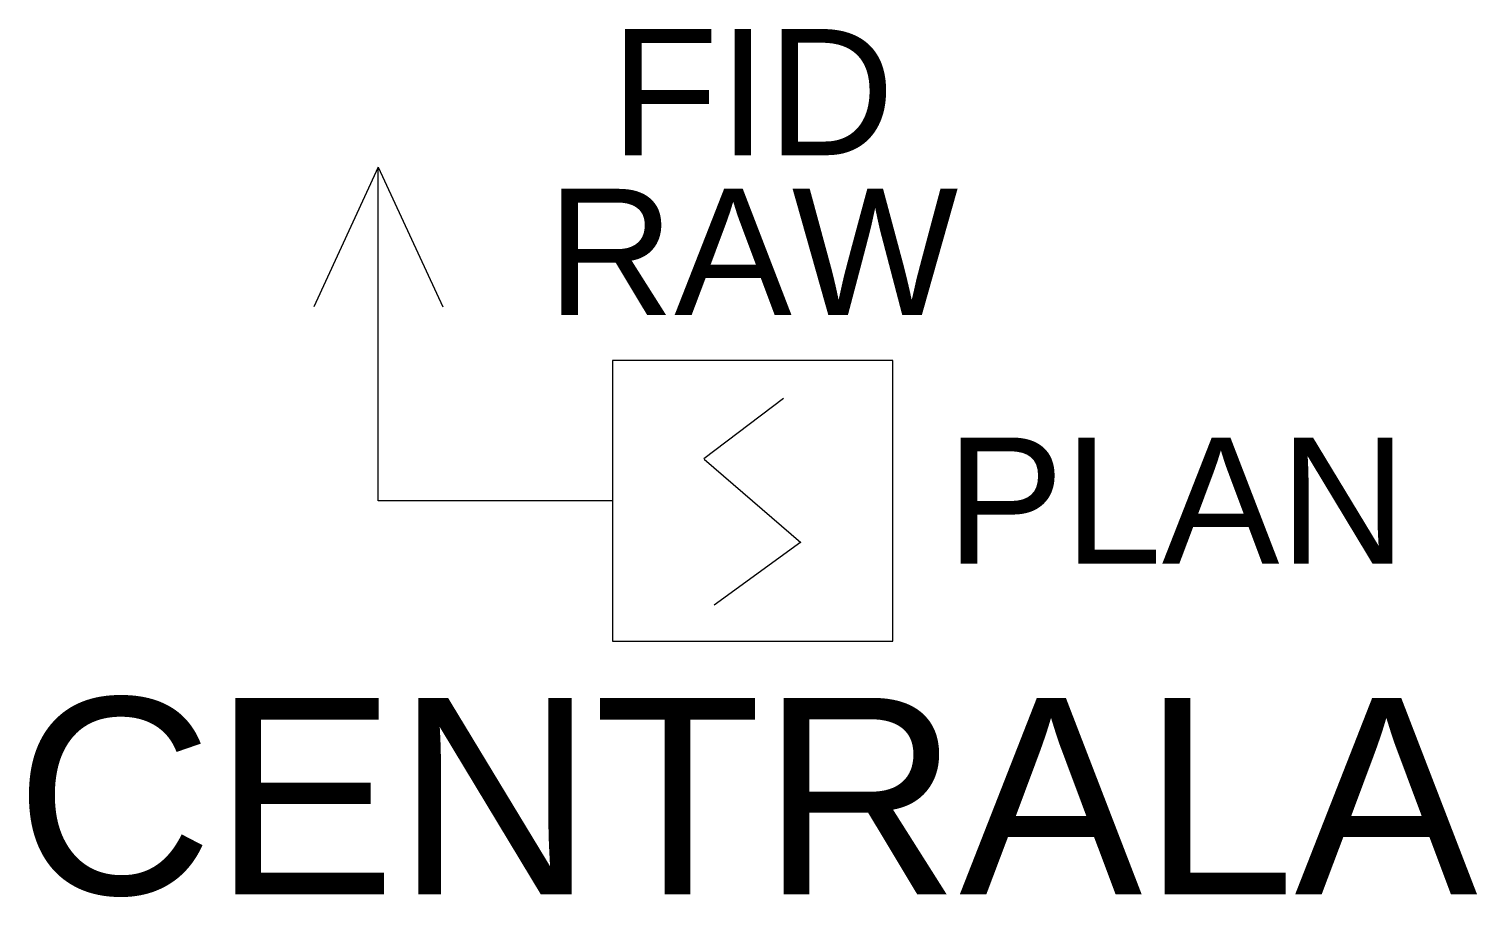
# Model space of a CAD drawing. Header units: millimetres. Extents: x -1032 to 1033, y -565 to 673.
import ezdxf
from ezdxf.enums import TextEntityAlignment as Align

# ---------------------------------------------------------------- set-up
doc = ezdxf.new("R2010")
doc.units = ezdxf.units.MM
doc.header["$LTSCALE"] = 0.25
doc.styles.add('opis_czujki', font='arial.ttf')
doc.styles.add('opis_czujki_2', font='arial.ttf')

msp = doc.modelspace()

# ---------------------------------------------------------------- linework, layer by layer
for p, q in [((-533.9, 475.6), (-625.8, 276.5)), ((-533.9, 0), (-533.9, 475.6)), ((-533.9, 475.6), (-442, 276.5)), ((44, 146), (-69.4, 60)), ((-69, 59.5), (69, -59.5)), ((-200, 0), (-533.9, 0)), ((68.7, -59), (-55, -149))]:
    msp.add_line(p, q)
msp.add_lwpolyline([(-200, -200), (200, -200), (200, 200), (-200, 200)], close=True)

# ---------------------------------------------------------------- texts
for tag, text, height, style, flags, p in [('FID', 'XX', 180, 'opis_czujki_2', 9, (0, 582.8)), ('RAW', 'XX', 180, 'opis_czujki_2', 9, (0, 354.9)), ('CENTRALA', 'xx', 280, 'opis_czujki', 8, (-9, -421.1))]:
    msp.add_attdef(tag, text=text, height=height, dxfattribs=dict(style=style, flags=flags)).set_placement(p, align=Align.MIDDLE_CENTER)
at = {"style": 'opis_czujki_2', "flags": 9}
msp.add_attdef('PLAN', (276.4, -89.8), 'xx', height=180, dxfattribs=at)

doc.saveas('drawing.dxf')
